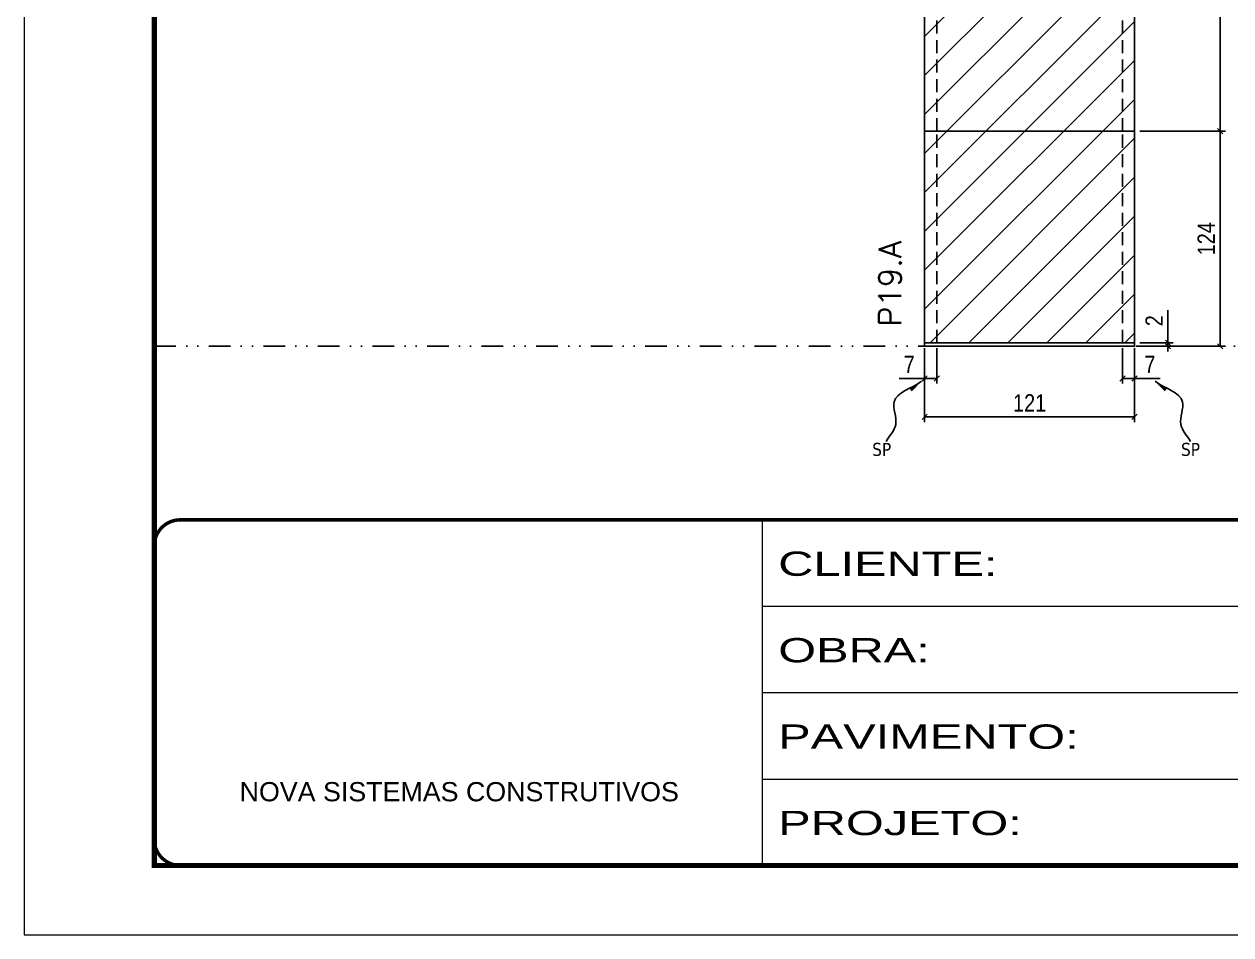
# Model space of a CAD drawing. Extents: x 14400 to 27878, y -21631 to 6985.
# Drawn here: x 14413 to 15109, y -3254 to -2729 of the extents above; entities that cross this region are included whole.
import ezdxf

# ---------------------------------------------------------------- set-up
doc = ezdxf.new("R2010")
doc.units = 0
for name, pattern in [('CONTINUO', [0]), ('DASHED', [0.75, 0.5, -0.25]), ('DIVIDE2', [0.625, 0.25, -0.125, 0, -0.125, 0, -0.125]), ('HIDDEN', [0.375, 0.25, -0.125])]:
    doc.linetypes.add(name, pattern=pattern)
for name, color, linetype in [('COTA', 241, 'Continuous'), ('Nível', 160, 'Continuous'), ('Painéis', 200, 'Continuous'), ('SARR_2.2x7', 40, 'Continuous'), ('texto', 7, 'Continuous')]:
    doc.layers.add(name, color=color, linetype=linetype)
for name, color, linetype, lineweight in [('Folhas', 255, 'Continuous', 9), ('Hachura', 251, 'Continuous', 9), ('SARRAFO DE PRESSAO', 251, 'DASHED', 9), ('Texto Seção', 7, 'Continuous', 15)]:
    doc.layers.add(name, color=color, linetype=linetype, lineweight=lineweight)
doc.styles.add('ARIAL', font='arial.ttf')
doc.styles.add('COTA TECNICA', font='techl___.ttf', dxfattribs={"height": 10})
doc.styles.add('COTA TECNICA-50', font='techl___.ttf', dxfattribs={"height": 10})
doc.styles.add('REGUA-120', font='ROMANS.shx', dxfattribs={"height": 15})
doc.styles.get("Standard").update_dxf_attribs({"font": 'arial.ttf'})
doc.styles.add('Tecnologia', font='')
doc.styles.get('Tecnologia').set_extended_font_data('Forgotten Futurist')
doc.dimstyles.new('COTA PAINEL-50', dxfattribs={"dimtxt": 10, "dimasz": 3, "dimexe": 3, "dimexo": 3, "dimgap": 3, "dimtad": 1, "dimdec": 1, "dimzin": 12, "dimdsep": 46, "dimtxsty": 'COTA TECNICA-50', "dimblk1": 'OBLIQUE', "dimblk2": 'OBLIQUE', "dimsah": 1, "dimcen": 0.9, "dimclrd": 4, "dimclre": 4, "dimclrt": 240, "dimadec": 1, "dimazin": 3, "dimtfac": 1, "dimtdec": 1, "dimtmove": 0, "dimatfit": 3, "dimfxl": 1, "dimtolj": 1, "dimtzin": 12, "dimarcsym": 0})
doc.dimstyles.new('PAINEL', dxfattribs={"dimtxt": 10, "dimasz": 3, "dimexe": 3, "dimexo": 3, "dimgap": 3, "dimtad": 1, "dimdec": 1, "dimzin": 12, "dimdsep": 46, "dimtxsty": 'COTA TECNICA', "dimblk1": 'OBLIQUE', "dimblk2": 'OBLIQUE', "dimsah": 1, "dimcen": 0.9, "dimclrd": 4, "dimclre": 4, "dimclrt": 240, "dimadec": 1, "dimazin": 3, "dimtfac": 1, "dimtdec": 1, "dimtmove": 0, "dimatfit": 3, "dimfxl": 1, "dimtolj": 1, "dimtzin": 12, "dimarcsym": 0})
doc.dimstyles.get("Standard").update_dxf_attribs({"dimtxt": 0.18, "dimasz": 0.18, "dimexe": 0.18, "dimexo": 0.0625, "dimgap": 0.09, "dimtad": 0, "dimtih": 1, "dimtoh": 1, "dimdec": 4, "dimzin": 0, "dimdsep": 46, "dimtxsty": 'Standard', "dimcen": 0.09, "dimadec": 0, "dimazin": 0, "dimtfac": 1, "dimtdec": 4, "dimtofl": 0, "dimtmove": 0, "dimatfit": 3, "dimfxl": 1, "dimtolj": 1, "dimtzin": 0, "dimarcsym": 0})

# ---------------------------------------------------------------- blocks, each defined once
blk = doc.blocks.new('9999999999')
at = {"color": 30, "linetype": 'CONTINUO'}
for p, q in [((98564.56, 34230.21), (98564.56, 34429.45)), ((98564.56, 34379.64), (99583.98, 34379.64)), ((98564.56, 34329.83), (99487.98, 34329.83)), ((98564.56, 34280.02), (99487.98, 34280.02))]:
    blk.add_line(p, q, dxfattribs=at)
at = {"color": 30, "linetype": 'CONTINUO', "const_width": 2}
blk.add_lwpolyline([(99583.98, 34230.21), (99583.98, 34414.45, 0.414214), (99568.98, 34429.45), (98228.98, 34429.45, 0.414214), (98213.98, 34414.45), (98213.98, 34245.21, 0.414214), (98228.98, 34230.21), (99583.98, 34230.21)], format="xyb", dxfattribs=at)
at = {"layer": 'Folhas'}
blk.add_lwpolyline([(98138.98, 34190.21), (99623.98, 34190.21), (99623.98, 35240.21), (98138.98, 35240.21)], close=True, dxfattribs=at)
at = {"layer": 'Folhas', "color": 30, "const_width": 3}
blk.add_lwpolyline([(98213.98, 34230.21), (99583.98, 34230.21), (99583.98, 35200.21), (98213.98, 35200.21)], close=True, dxfattribs=at)
at = {"color": 7, "linetype": 'Continuous', "ltscale": 5, "style": 'ARIAL'}
blk.add_text('NOVA SISTEMAS CONSTRUTIVOS', height=11.0592, dxfattribs=at).set_placement((98263.19, 34267.21))
at = {"layer": 'Folhas', "color": 7, "style": 'Tecnologia', "width": 1.5}
for s, p in [('CLIENTE:', (98573.65, 34397.17)), ('OBRA:', (98573.65, 34347.31)), ('PAVIMENTO:', (98573.65, 34297.5)), ('PROJETO:', (98573.65, 34247.69))]:
    blk.add_text(s, height=14, dxfattribs=at).set_placement(p)
blk = doc.blocks.new('_Oblique')
at = {"color": 0, "linetype": 'ByBlock', "lineweight": -2}
blk.add_line((-0.5, -0.5), (0.5, 0.5), dxfattribs=at)
blk = doc.blocks.new('*D1894')
at = {"layer": 'COTA', "color": 4, "lineweight": -2, "transparency": 16777216}
for p, q in [((14932.56, -2915.59), (14932.56, -2958.27)), ((15053.56, -2915.59), (15053.56, -2958.27)), ((15053.56, -2955.27), (14932.56, -2955.27))]:
    blk.add_line(p, q, dxfattribs=at)
at = {"layer": 'Defpoints', "color": 0, "transparency": 16777216}
for p in [(14932.56, -2912.59), (15053.56, -2912.59), (14932.56, -2955.27)]:
    blk.add_point(p, dxfattribs=at)
at = {"layer": 'COTA', "color": 4, "lineweight": -2, "transparency": 16777216, "xscale": 3, "yscale": 3, "zscale": 3, "rotation": 180}
blk.add_blockref('_Oblique', (14932.56, -2955.27), dxfattribs=at)
at = {"layer": 'COTA', "color": 4, "lineweight": -2, "transparency": 16777216, "xscale": 3, "yscale": 3, "zscale": 3}
blk.add_blockref('_Oblique', (15053.56, -2955.27), dxfattribs=at)
at = {"layer": 'COTA', "color": 240, "transparency": 16777216, "insert": (14993.06, -2947.21), "char_height": 10, "attachment_point": 5, "style": 'COTA TECNICA'}
blk.add_mtext('\\A1;121', dxfattribs=at)
blk = doc.blocks.new('*D1895')
at = {"layer": 'COTA', "color": 4, "lineweight": -2, "transparency": 16777216}
for p, q in [((15046.56, -2915.59), (15046.56, -2936.1)), ((15053.56, -2917.59), (15053.56, -2936.1)), ((15046.56, -2933.1), (15053.56, -2933.1)), ((15053.56, -2933.1), (15068.29, -2933.1))]:
    blk.add_line(p, q, dxfattribs=at)
at = {"layer": 'Defpoints', "color": 0, "transparency": 16777216}
for p in [(15046.56, -2912.59), (15053.56, -2914.59), (15053.56, -2933.1)]:
    blk.add_point(p, dxfattribs=at)
at = {"layer": 'COTA', "color": 4, "lineweight": -2, "transparency": 16777216, "xscale": 3, "yscale": 3, "zscale": 3, "rotation": 180}
blk.add_blockref('_Oblique', (15046.56, -2933.1), dxfattribs=at)
at = {"layer": 'COTA', "color": 4, "lineweight": -2, "transparency": 16777216, "xscale": 3, "yscale": 3, "zscale": 3}
blk.add_blockref('_Oblique', (15053.56, -2933.1), dxfattribs=at)
at = {"layer": 'COTA', "color": 240, "transparency": 16777216, "insert": (15062.43, -2925.03), "char_height": 10, "attachment_point": 5, "style": 'COTA TECNICA-50'}
blk.add_mtext('\\A1;7', dxfattribs=at)
blk = doc.blocks.new('*D1896')
at = {"layer": 'COTA', "color": 4, "lineweight": -2, "transparency": 16777216}
for p, q in [((14932.56, -2917.59), (14932.56, -2936.1)), ((14939.56, -2915.59), (14939.56, -2936.1)), ((14932.56, -2933.1), (14917.83, -2933.1)), ((14939.56, -2933.1), (14932.56, -2933.1))]:
    blk.add_line(p, q, dxfattribs=at)
at = {"layer": 'Defpoints', "color": 0, "transparency": 16777216}
for p in [(14939.56, -2912.59), (14932.56, -2914.59), (14932.56, -2933.1)]:
    blk.add_point(p, dxfattribs=at)
at = {"layer": 'COTA', "color": 4, "lineweight": -2, "transparency": 16777216, "xscale": 3, "yscale": 3, "zscale": 3, "rotation": 180}
blk.add_blockref('_Oblique', (14932.56, -2933.1), dxfattribs=at)
at = {"layer": 'COTA', "color": 4, "lineweight": -2, "transparency": 16777216, "xscale": 3, "yscale": 3, "zscale": 3}
blk.add_blockref('_Oblique', (14939.56, -2933.1), dxfattribs=at)
at = {"layer": 'COTA', "color": 240, "transparency": 16777216, "insert": (14923.7, -2925.03), "char_height": 10, "attachment_point": 5, "style": 'COTA TECNICA-50'}
blk.add_mtext('\\A1;7', dxfattribs=at)
blk = doc.blocks.new('*D1908')
at = {"layer": 'COTA', "color": 4, "linetype": 'ByBlock', "lineweight": -2, "transparency": 16777216}
for p, q in [((15056.56, -2790.59), (15105.93, -2790.59)), ((15102.93, -2914.59), (15102.93, -2790.59)), ((15056.56, -2914.59), (15105.93, -2914.59))]:
    blk.add_line(p, q, dxfattribs=at)
at = {"layer": 'Defpoints', "color": 0, "linetype": 'ByBlock', "transparency": 16777216}
for p in [(15053.56, -2790.59), (15102.93, -2790.59), (15053.56, -2914.59)]:
    blk.add_point(p, dxfattribs=at)
at = {"layer": 'COTA', "color": 4, "linetype": 'ByBlock', "lineweight": -2, "transparency": 16777216, "xscale": 3, "yscale": 3, "zscale": 3}
for p, rotation in [((15102.93, -2790.59), 90), ((15102.93, -2914.59), 270)]:
    blk.add_blockref('_Oblique', p, dxfattribs=dict(at, rotation=rotation))
at = {"layer": 'COTA', "color": 240, "linetype": 'ByBlock', "transparency": 16777216, "insert": (15094.86, -2852.59), "char_height": 10, "attachment_point": 5, "rotation": 90, "style": 'COTA TECNICA'}
blk.add_mtext('\\A1;124', dxfattribs=at)
blk = doc.blocks.new('*D1897')
at = {"layer": 'COTA', "color": 4, "lineweight": -2, "transparency": 16777216}
for p, q in [((15072.82, -2912.59), (15072.82, -2893.79)), ((15056.56, -2912.59), (15075.82, -2912.59)), ((15072.82, -2914.59), (15072.82, -2912.59)), ((15056.56, -2914.59), (15075.82, -2914.59)), ((15072.82, -2914.59), (15072.82, -2917.59))]:
    blk.add_line(p, q, dxfattribs=at)
at = {"layer": 'Defpoints', "color": 0, "transparency": 16777216}
for p in [(15053.56, -2912.59), (15053.56, -2914.59), (15072.82, -2914.59)]:
    blk.add_point(p, dxfattribs=at)
at = {"layer": 'COTA', "color": 4, "lineweight": -2, "transparency": 16777216, "xscale": 3, "yscale": 3, "zscale": 3}
for p, rotation in [((15072.82, -2912.59), 270), ((15072.82, -2914.59), 90)]:
    blk.add_blockref('_Oblique', p, dxfattribs=dict(at, rotation=rotation))
at = {"layer": 'COTA', "color": 240, "transparency": 16777216, "insert": (15064.82, -2899.84), "char_height": 10, "attachment_point": 5, "rotation": 90, "style": 'COTA TECNICA-50'}
blk.add_mtext('\\A1;2', dxfattribs=at)
blk = doc.blocks.new('*D1909')
at = {"layer": 'COTA', "color": 4, "linetype": 'ByBlock', "lineweight": -2, "transparency": 16777216}
for p, q in [((15056.56, -2790.59), (15105.93, -2790.59)), ((15102.93, -2914.59), (15102.93, -2790.59)), ((15056.56, -2914.59), (15105.93, -2914.59))]:
    blk.add_line(p, q, dxfattribs=at)
at = {"layer": 'Defpoints', "color": 0, "linetype": 'ByBlock', "transparency": 16777216}
for p in [(15053.56, -2790.59), (15102.93, -2790.59), (15053.56, -2914.59)]:
    blk.add_point(p, dxfattribs=at)
at = {"layer": 'COTA', "color": 4, "linetype": 'ByBlock', "lineweight": -2, "transparency": 16777216, "xscale": 3, "yscale": 3, "zscale": 3}
for p, rotation in [((15102.93, -2790.59), 90), ((15102.93, -2914.59), 270)]:
    blk.add_blockref('_Oblique', p, dxfattribs=dict(at, rotation=rotation))
at = {"layer": 'COTA', "color": 240, "linetype": 'ByBlock', "transparency": 16777216, "insert": (15094.86, -2852.59), "char_height": 10, "attachment_point": 5, "rotation": 90, "style": 'COTA TECNICA'}
blk.add_mtext('\\A1;124', dxfattribs=at)
blk = doc.blocks.new('*D1911')
at = {"layer": 'COTA', "color": 4, "lineweight": -2, "transparency": 16777216}
for p, q in [((15053.06, -2622.59), (15105.93, -2622.59)), ((15102.93, -2790.59), (15102.93, -2622.59)), ((15056.56, -2790.59), (15105.93, -2790.59))]:
    blk.add_line(p, q, dxfattribs=at)
at = {"layer": 'Defpoints', "color": 0, "transparency": 16777216}
for p in [(15050.06, -2622.59), (15102.93, -2622.59), (15053.56, -2790.59)]:
    blk.add_point(p, dxfattribs=at)
at = {"layer": 'COTA', "color": 4, "lineweight": -2, "transparency": 16777216, "xscale": 3, "yscale": 3, "zscale": 3}
for p, rotation in [((15102.93, -2622.59), 90), ((15102.93, -2790.59), 270)]:
    blk.add_blockref('_Oblique', p, dxfattribs=dict(at, rotation=rotation))
at = {"layer": 'COTA', "color": 240, "transparency": 16777216, "insert": (15094.8, -2706.59), "char_height": 10, "attachment_point": 5, "rotation": 90, "style": 'COTA TECNICA'}
blk.add_mtext('\\A1;168', dxfattribs=at)

msp = doc.modelspace()

# ---------------------------------------------------------------- hatches: boundary and pattern name
at = {"layer": 'Hachura'}
h = msp.add_hatch(dxfattribs=at)
h.set_pattern_fill('ANSI31', color=256, scale=5)
h.paths.add_polyline_path([(15053.561, -2672.59), (15050.061, -2672.59), (15050.061, -2622.59), (14936.061, -2622.59), (14936.061, -2672.59), (14932.561, -2672.59), (14932.561, -2790.59), (15053.561, -2790.59)])
h.paths.add_polyline_path([(15053.561, -2790.59), (14932.561, -2790.59), (14932.561, -2912.59), (15053.561, -2912.59)])
h.paths.add_polyline_path([(15362.614, -2790.59), (15241.614, -2790.59), (15241.614, -2912.59), (15362.614, -2912.59)])
h.paths.add_polyline_path([(15362.614, -2672.59), (15359.114, -2672.59), (15359.114, -2608.59), (15245.114, -2608.59), (15245.114, -2672.59), (15241.614, -2672.59), (15241.614, -2790.59), (15362.614, -2790.59)])
h.paths.add_polyline_path([(15540.794, -2672.59), (15521.794, -2672.59), (15521.794, -2912.59), (15540.794, -2912.59)])
h.paths.add_polyline_path([(15718.975, -2672.59), (15699.975, -2672.59), (15699.975, -2912.59), (15718.975, -2912.59)])

# ---------------------------------------------------------------- linework, layer by layer
at = {"layer": 'Nível', "color": 4, "linetype": 'DIVIDE2', "ltscale": 50}
msp.add_line((14488.467, -2914.59), (15858.467, -2914.59), dxfattribs=at)
at = {"layer": 'Painéis'}
for p, q in [((14932.561, -2672.59), (14932.561, -2912.59)), ((15053.561, -2912.59), (15053.561, -2672.59)), ((15053.561, -2790.59), (14932.561, -2790.59)), ((14932.561, -2912.59), (15053.561, -2912.59))]:
    msp.add_line(p, q, dxfattribs=at)
msp.add_lwpolyline([(15053.561, -2912.59), (14932.561, -2912.59), (14932.561, -2914.59), (15053.561, -2914.59)], close=True, dxfattribs=at)
at = {"layer": 'SARR_2.2x7', "linetype": 'HIDDEN', "ltscale": 30}
for p, q in [((14939.561, -2790.59), (14939.561, -2672.59)), ((15046.561, -2790.59), (15046.561, -2672.59)), ((14939.561, -2912.59), (14939.561, -2790.59)), ((15046.561, -2912.59), (15046.561, -2790.59))]:
    msp.add_line(p, q, dxfattribs=at)

# ---------------------------------------------------------------- block references
at = {"layer": 'SARRAFO DE PRESSAO', "color": 6, "linetype": 'ByBlock'}
msp.add_blockref('9999999999', (-83725.511, -37444.079), dxfattribs=at)

# ---------------------------------------------------------------- texts
at = {"layer": 'texto', "color": 0, "char_height": 7.5, "attachment_point": 5}
for insert in [(14907.784, -2974.082), (15085.809, -2974.082)]:
    msp.add_mtext('{\\fTahoma|b0|i0|c0|p34;\\C4;SP}', dxfattribs=dict(at, insert=insert))
at = {"layer": 'Texto Seção', "insert": (14919.09, -2903.339), "char_height": 13, "width": 285.32988, "attachment_point": 7, "rotation": 90, "style": 'REGUA-120'}
msp.add_mtext('P19.A', dxfattribs=at)

# ---------------------------------------------------------------- dimensions: what is measured, and where the dimension line sits
at = {"layer": 'COTA'}
for base, p1, p2, angle, dimstyle, picture, middle in [((15102.928, -2622.59), (15053.561, -2790.59), (15050.061, -2622.59), 90, 'PAINEL', '*D1911', (15094.804, -2706.59)), ((14932.561, -2933.101), (14939.561, -2912.59), (14932.561, -2914.59), 180, 'COTA PAINEL-50', '*D1896', (14923.696, -2925.027))]:
    dim = msp.add_linear_dim(base=base, p1=p1, p2=p2, angle=angle, dimstyle=dimstyle, dxfattribs=at)
    dim.commit()
    dim.dimension.update_dxf_attribs({"geometry": picture, "text_midpoint": middle})
at = {"layer": 'COTA', "linetype": 'ByBlock'}
for picture in ['*D1908', '*D1909']:
    dim = msp.add_aligned_dim(p1=(15053.561, -2914.59), p2=(15053.561, -2790.59), distance=-49.367, dimstyle='PAINEL', dxfattribs=at)
    dim.commit()
    dim.dimension.update_dxf_attribs({"geometry": picture, "text_midpoint": (15094.855, -2852.59)})
at = {"layer": 'COTA'}
dim = msp.add_linear_dim(base=(15072.819, -2914.59), p1=(15053.561, -2912.59), p2=(15053.561, -2914.59), angle=90, dimstyle='COTA PAINEL-50', dxfattribs=at)
dim.commit()
dim.dimension.update_dxf_attribs({"geometry": '*D1897', "text_midpoint": (15072.819, -2899.844), "dimtype": 160})
dim = msp.add_linear_dim(base=(14932.561, -2955.268), p1=(15053.561, -2912.59), p2=(14932.561, -2912.59), angle=180, dimstyle='PAINEL', override={"dimarcsym": 2}, dxfattribs=at)
dim.commit()
dim.dimension.update_dxf_attribs({"geometry": '*D1894', "text_midpoint": (14993.061, -2947.21)})
dim = msp.add_linear_dim(base=(15053.561, -2933.101), p1=(15046.561, -2912.59), p2=(15053.561, -2914.59), dimstyle='COTA PAINEL-50', dxfattribs=at)
dim.commit()
dim.dimension.update_dxf_attribs({"geometry": '*D1895', "text_midpoint": (15062.427, -2925.027)})

# ---------------------------------------------------------------- leaders
at = {"layer": 'COTA', "path_type": 1}
for points in [[(14930.732, -2934.771), (14914.947, -2946.606), (14915.872, -2959.612), (14910.319, -2969.394)], [(15065.39, -2934.771), (15081.175, -2946.606), (15080.25, -2959.612), (15085.803, -2969.394)]]:
    msp.add_leader(points, dimstyle='Standard', override={"dimasz": 8}, dxfattribs=at)

doc.saveas('drawing.dxf')
